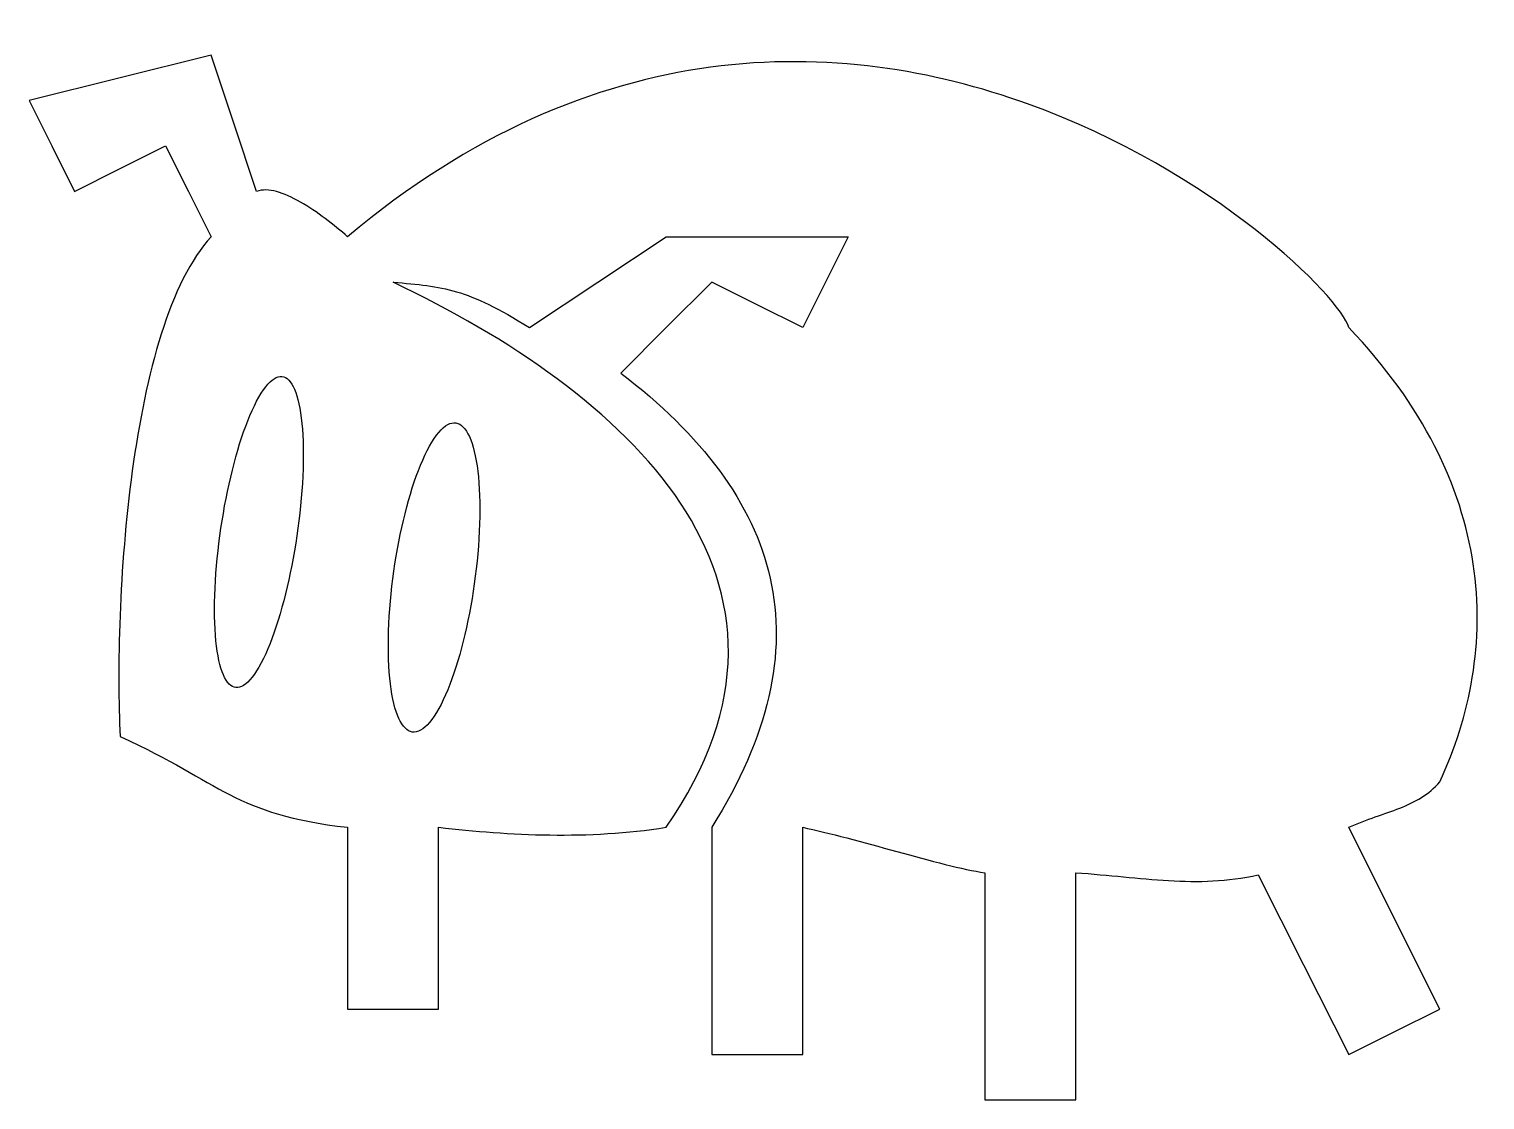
# Model space of a CAD drawing. Extents: x 0.2 to 23.8, y 0.1 to 17.5.
import ezdxf

# ---------------------------------------------------------------- set-up
doc = ezdxf.new("R2010")
doc.units = 0
doc.layers.add('Layer_1', color=7, linetype='CONTINUOUS')

msp = doc.modelspace()

# ---------------------------------------------------------------- linework, layer by layer
at = {"layer": 'Layer_1', "color": 7}
for p, q in [((3.145077, 17.094855), (1.669324, 16.726431)), ((3.514017, 15.989583), (3.145077, 17.094855)), ((1.669324, 16.726431), (0.19357, 16.358007)), ((0.19357, 16.358007), (0.562508, 15.621156)), ((3.882955, 14.884308), (3.514017, 15.989583)), ((0.562508, 15.621156), (0.931446, 14.884308)), ((1.669324, 15.252732), (2.407202, 15.621156)), ((2.407202, 15.621156), (2.776139, 14.884308)), ((0.931446, 14.884308), (1.669324, 15.252732)), ((2.776139, 14.884308), (3.145077, 14.147462)), ((9.417035, 13.410608), (10.52385, 14.147462)), ((10.52385, 14.147462), (11.999606, 14.147462)), ((11.999606, 14.147462), (13.47536, 14.147462)), ((13.47536, 14.147462), (13.106422, 13.410608)), ((8.310219, 12.673754), (9.417035, 13.410608)), ((11.261728, 13.410608), (10.523852, 12.673754)), ((11.999606, 13.042167), (11.261728, 13.410608)), ((13.106422, 13.410608), (12.737484, 12.673754)), ((12.737484, 12.673754), (11.999606, 13.042167)), ((10.523852, 12.673754), (9.785975, 11.936928)), ((4.639788, 10.613955), (4.639788, 10.613955)), ((7.50221, 9.725717), (7.50221, 9.725717)), ((23.610033, 8.840217), (23.610033, 8.840217)), ((5.358711, 4.568445), (5.358711, 3.094737)), ((6.834465, 3.094737), (6.834465, 4.568445)), ((11.261728, 4.568445), (11.261728, 2.726324)), ((12.737484, 2.726324), (12.737482, 4.568445)), ((22.329888, 3.094737), (21.592011, 4.568445)), ((15.688992, 3.831562), (15.688992, 1.989442)), ((17.164748, 1.989442), (17.164748, 3.831591)), ((20.12384, 3.796595), (20.857925, 2.340413)), ((5.358711, 3.094737), (5.358711, 1.621)), ((6.834465, 1.621), (6.834465, 3.094737)), ((23.067766, 1.621), (22.329888, 3.094737)), ((11.261728, 2.726324), (11.261728, 0.884175)), ((12.737484, 0.884175), (12.737484, 2.726324)), ((20.857925, 2.340413), (21.592011, 0.884175)), ((15.688992, 1.989442), (15.688992, 0.147321)), ((17.164748, 0.147321), (17.164748, 1.989442)), ((5.358711, 1.621), (6.096589, 1.621)), ((6.096589, 1.621), (6.834465, 1.621)), ((22.329888, 1.252588), (23.067766, 1.621)), ((21.592011, 0.884175), (22.329888, 1.252588)), ((11.261728, 0.884175), (11.999606, 0.884175)), ((11.999606, 0.884175), (12.737484, 0.884175)), ((15.688992, 0.147321), (16.42687, 0.147321)), ((16.42687, 0.147321), (17.164748, 0.147321))]:
    msp.add_line(p, q, dxfattribs=at)
for points in [[(16.385458, 16.303566), (13.360396, 17.391993), (9.365302, 17.516103), (5.358711, 14.147462)], [(21.592011, 12.673754), (21.465549, 13.162394), (19.41052, 15.215137), (16.385458, 16.303566)], [(4.593518, 14.709649), (4.325277, 14.862828), (4.06614, 14.951431), (3.882955, 14.884308)], [(5.358711, 14.147462), (5.139108, 14.338668), (4.861761, 14.556458), (4.593518, 14.709649)], [(3.145077, 14.147462), (2.478036, 13.42359), (2.082528, 11.930804), (1.867063, 10.352222)], [(10.757092, 9.826245), (9.770144, 11.312681), (7.967572, 12.52014), (6.096587, 13.410608)], [(6.096587, 13.410608), (6.503998, 13.377052), (6.801491, 13.351821), (7.12509, 13.25547)], [(7.12509, 13.25547), (7.448689, 13.159148), (7.798391, 12.991706), (8.310219, 12.673754)], [(23.610033, 8.840217), (23.420549, 10.098956), (22.804348, 11.407423), (21.592011, 12.673754)], [(3.919846, 11.546982), (4.118652, 11.893861), (4.298638, 11.962808), (4.428921, 11.793954)], [(9.785975, 11.936928), (11.100036, 10.931963), (11.935515, 9.831099), (12.209205, 8.610855)], [(4.428921, 11.793954), (4.559205, 11.625101), (4.639788, 11.218419), (4.639788, 10.613955)], [(3.410772, 10.017704), (3.541056, 10.641133), (3.72104, 11.200159), (3.919846, 11.546982)], [(6.760677, 10.873176), (6.965447, 11.178174), (7.150829, 11.202247), (7.285021, 10.994616)], [(6.236334, 9.43246), (6.370525, 10.039887), (6.555908, 10.568122), (6.760677, 10.873176)], [(7.285021, 10.994616), (7.419212, 10.786957), (7.50221, 10.347594), (7.50221, 9.725717)], [(4.639788, 10.613955), (4.639788, 10.009463), (4.559205, 9.321603), (4.428923, 8.698174)], [(1.867063, 10.352222), (1.6516, 8.773584), (1.616184, 7.109207), (1.669324, 6.042124)], [(3.199906, 8.101923), (3.199906, 8.706415), (3.280489, 9.394275), (3.410772, 10.017704)], [(7.50221, 9.725717), (7.50221, 9.10384), (7.419212, 8.417166), (7.285021, 7.809739)], [(10.52385, 4.568445), (11.915363, 6.574508), (11.744039, 8.339837), (10.757092, 9.826245)], [(6.019145, 7.516482), (6.019145, 8.13833), (6.102143, 8.825033), (6.236334, 9.43246)], [(23.067766, 5.305299), (23.562289, 6.37255), (23.79952, 7.581506), (23.610033, 8.840217)], [(4.428923, 8.698174), (4.298638, 8.074745), (4.118652, 7.51572), (3.919846, 7.168868)], [(12.209205, 8.610855), (12.482898, 7.39061), (12.194815, 6.050986), (11.261728, 4.568445)], [(3.410772, 6.921924), (3.280489, 7.090749), (3.199906, 7.497432), (3.199906, 8.101923)], [(7.285021, 7.809739), (7.150829, 7.202284), (6.965447, 6.674048), (6.760677, 6.369051)], [(6.236334, 6.247554), (6.102143, 6.455213), (6.019145, 6.894605), (6.019145, 7.516482)], [(3.919846, 7.168868), (3.72104, 6.822046), (3.541056, 6.75307), (3.410772, 6.921924)], [(6.760677, 6.369051), (6.55591, 6.063997), (6.370525, 6.039923), (6.236334, 6.247554)], [(1.669324, 6.042124), (2.502166, 5.661181), (2.962138, 5.345572), (3.445088, 5.098768)], [(22.418547, 4.879341), (22.669014, 4.978175), (22.889929, 5.096144), (23.067766, 5.305299)], [(3.445088, 5.098768), (3.928038, 4.851993), (4.433966, 4.674024), (5.358711, 4.568445)], [(21.592011, 4.568445), (21.888058, 4.700892), (22.16808, 4.780535), (22.418547, 4.879341)], [(6.834465, 4.568445), (7.410257, 4.502659), (8.017091, 4.452818), (8.637733, 4.444323)], [(8.637733, 4.444323), (9.258376, 4.435857), (9.892827, 4.468877), (10.52385, 4.568445)], [(12.737482, 4.568445), (13.157519, 4.483298), (13.71908, 4.325451), (14.26379, 4.175704)], [(14.26379, 4.175704), (14.808499, 4.025985), (15.336357, 3.884338), (15.688992, 3.831562)], [(17.164748, 3.831591), (17.703118, 3.796031), (18.191697, 3.731994), (18.67128, 3.704506)], [(18.67128, 3.704506), (19.150863, 3.67713), (19.62145, 3.686162), (20.12384, 3.796595)]]:
    msp.add_open_spline(points, degree=3, dxfattribs=at)

doc.saveas('drawing.dxf')
